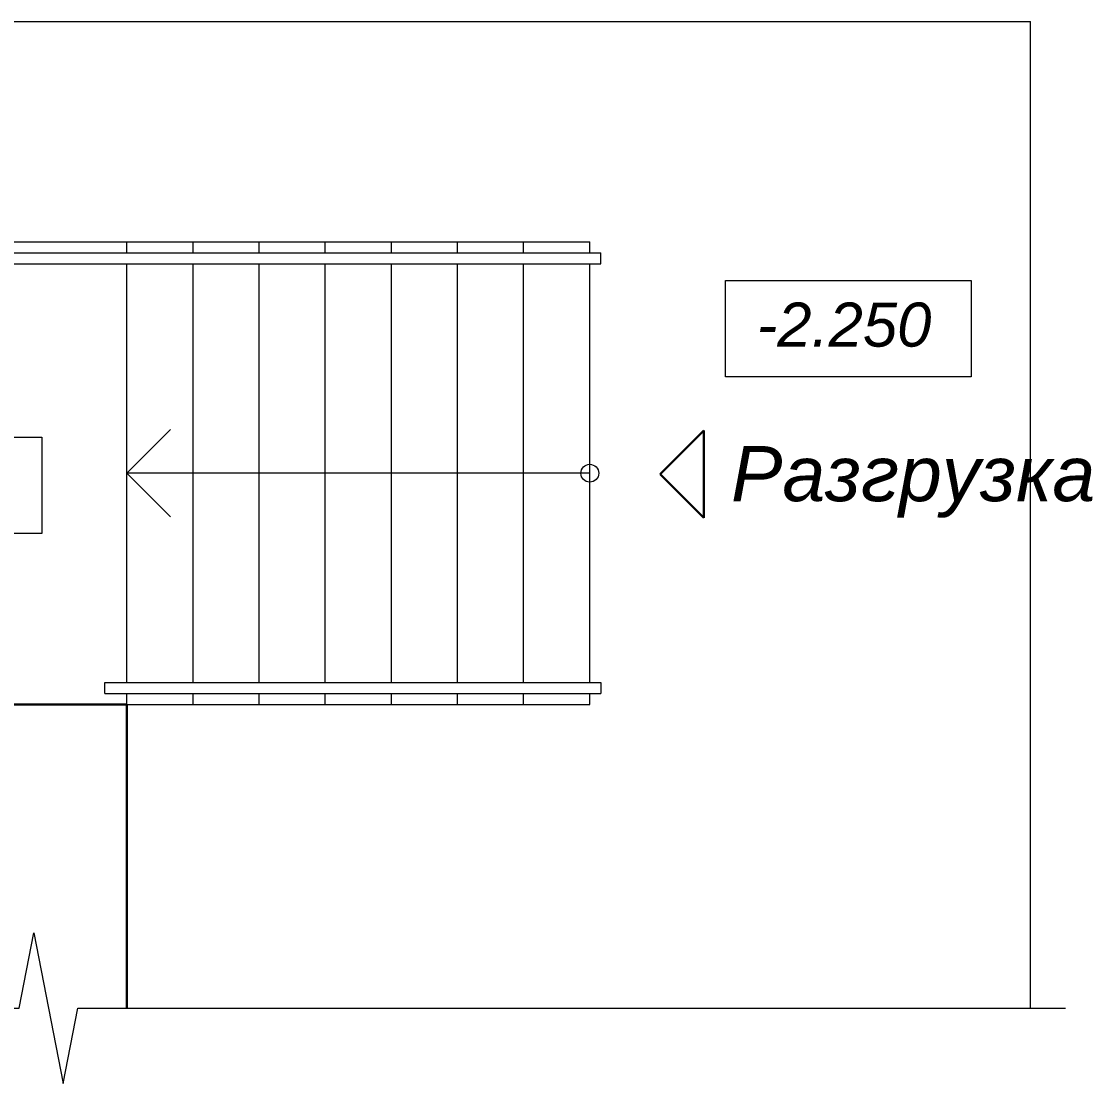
# Model space of a CAD drawing. Header units: metres. Extents: x -163 to 308, y -116 to 9.
# Drawn here: x 218.038 to 222.897, y -28.778 to -23.959 of the extents above; entities that cross this region are included whole.
import ezdxf
from ezdxf.enums import TextEntityAlignment as Align

# ---------------------------------------------------------------- set-up
doc = ezdxf.new("R2010")
doc.units = ezdxf.units.M
doc.header["$MEASUREMENT"] = 0
doc.styles.add('Style-Arial IF', font='ariali.ttf')

# ---------------------------------------------------------------- blocks, each defined once
blk = doc.blocks.new('*U297')
at = {"color": 7, "linetype": 'Continuous', "lineweight": 30}
for p, q in [((-0.1983, -0.0991), (0, 0.0992)), ((0.1983, -0.0991), (0, 0.0992)), ((-0.1983, -0.0991), (0.1983, -0.0991))]:
    blk.add_line(p, q, dxfattribs=at)

msp = doc.modelspace()

# ---------------------------------------------------------------- linework, layer by layer
at = {"color": 7, "linetype": 'Continuous', "lineweight": 0}
for p in [(214.8163187, -23.95855541), (222.6163187, -28.43572534)]:
    msp.add_line(p, (222.6163187, -23.95855541), dxfattribs=at)
at = {"lineweight": 13}
for p, q in [((212.5163187, -24.95855541), (220.6163187, -24.95855541)), ((218.5163187, -25.00855541), (218.5163187, -24.95855541)), ((220.6163187, -25.00855541), (220.6163187, -24.95855541)), ((218.5163187, -26.95855541), (218.5163187, -25.05855541)), ((220.6163187, -26.95855541), (220.6163187, -25.05855541)), ((218.4163187, -27.00855541), (218.4163187, -26.95855541)), ((218.5163187, -27.05855541), (218.5163187, -27.00855541)), ((220.6163187, -27.05855541), (220.6163187, -27.00855541)), ((218.5163187, -27.05855541), (220.6163187, -27.05855541))]:
    msp.add_line(p, q, dxfattribs=at)
at = {"lineweight": 0}
for p, q in [((218.8163187, -25.00855541), (218.8163187, -24.95855541)), ((219.1163187, -25.00855541), (219.1163187, -24.95855541)), ((219.4163187, -25.00855541), (219.4163187, -24.95855541)), ((219.7163187, -25.00855541), (219.7163187, -24.95855541)), ((220.0163187, -25.00855541), (220.0163187, -24.95855541)), ((220.3163187, -25.00855541), (220.3163187, -24.95855541)), ((218.8163187, -26.95855541), (218.8163187, -25.05855541)), ((219.1163187, -26.95855541), (219.1163187, -25.05855541)), ((219.4163187, -26.95855541), (219.4163187, -25.05855541)), ((219.7163187, -26.95855541), (219.7163187, -25.05855541)), ((220.0163187, -26.95855541), (220.0163187, -25.05855541)), ((220.3163187, -26.95855541), (220.3163187, -25.05855541)), ((218.71461543, -25.81025868), (218.5163187, -26.00855541)), ((220.6163187, -26.00855541), (218.5163187, -26.00855541)), ((218.71461543, -26.20685213), (218.5163187, -26.00855541)), ((218.8163187, -27.05855541), (218.8163187, -27.00855541)), ((219.1163187, -27.05855541), (219.1163187, -27.00855541)), ((219.4163187, -27.05855541), (219.4163187, -27.00855541)), ((219.7163187, -27.05855541), (219.7163187, -27.00855541)), ((220.0163187, -27.05855541), (220.0163187, -27.00855541)), ((220.3163187, -27.05855541), (220.3163187, -27.00855541))]:
    msp.add_line(p, q, dxfattribs=at)
at = {"color": 7, "linetype": 'Continuous', "lineweight": 13}
for p, q in [((214.8163187, -25.00855541), (220.6663187, -25.00855541)), ((220.6663187, -25.05855541), (220.6663187, -25.00855541)), ((214.8163187, -25.05855541), (220.6663187, -25.05855541)), ((218.4163187, -26.95855541), (220.6663187, -26.95855541)), ((220.6663187, -26.95855541), (220.6663187, -27.00855541)), ((218.4163187, -27.00855541), (220.6663187, -27.00855541))]:
    msp.add_line(p, q, dxfattribs=at)
at = {"lineweight": 30}
for p, q in [((212.5163187, -27.05855541), (218.5163187, -27.05855541)), ((218.5163187, -27.05855541), (218.5163187, -28.43572534))]:
    msp.add_line(p, q, dxfattribs=at)
at = {"color": 7, "linetype": 'Continuous', "lineweight": 0, "flags": 128}
for points in [[(221.23254805, -25.13339046), (222.34580093, -25.13339046), (222.34580093, -25.57091142), (221.23254805, -25.57091142), (221.23254805, -25.13339046)], [(217.01793827, -25.84521656), (218.13119115, -25.84521656), (218.13119115, -26.28273751), (217.01793827, -26.28273751), (217.01793827, -25.84521656)]]:
    msp.add_lwpolyline(points, close=True, dxfattribs=at)
at = {"lineweight": 0, "flags": 128}
msp.add_lwpolyline([(217.33158512, -28.43572534), (218.02770053, -28.43572534), (218.09404378, -28.09348819), (218.2267303, -28.7779625), (218.29307355, -28.43572534), (222.77422917, -28.43572534)], dxfattribs=at)
at = {"lineweight": 0}
msp.add_circle((220.6163187, -26.00855541), 0.0404966, dxfattribs=at)

# ---------------------------------------------------------------- block references
at = {"color": 7, "linetype": 'Continuous', "lineweight": 30, "extrusion": (0, 0, -1), "rotation": 270}
msp.add_blockref('*U297', (-221.03482546, -26.01319541), dxfattribs=at)

# ---------------------------------------------------------------- texts
at = {"color": 7, "linetype": 'Continuous', "lineweight": 0, "style": 'Style-Arial IF'}
msp.add_text('-2.250', height=0.2, dxfattribs=at).set_placement((221.37383896, -25.23422537), align=Align.TOP_LEFT)
at = {"color": 7, "linetype": 'Continuous', "lineweight": 13, "style": 'Style-Arial IF'}
msp.add_text('Разгрузка', height=0.25, dxfattribs=at).set_placement((221.25726472, -25.88547886), align=Align.TOP_LEFT)

doc.saveas('drawing.dxf')
